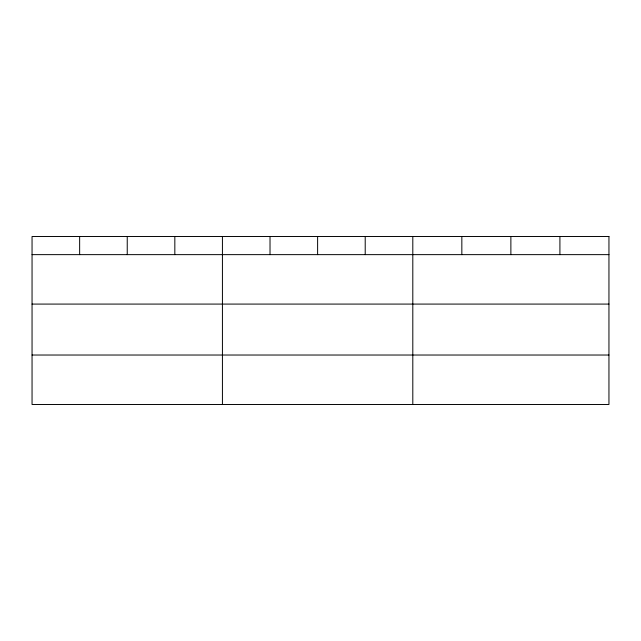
<?xml version="1.0" encoding="UTF-8"?>
<svg xmlns="http://www.w3.org/2000/svg" width="641" height="641" viewBox="0 0 641 641"><rect width="100%" height="100%" fill="white"/><g stroke="black" fill="none" stroke-linecap="round" stroke-linejoin="round"><path stroke-width="0.96" d="M32.05 254.637L608.95 254.637M32.05 304.082L608.95 304.082M32.05 355.026L608.95 355.026M559.913 236.521L559.913 254.637M510.877 236.521L510.877 254.637M461.841 236.521L461.841 254.637M412.804 236.521L412.804 404.479M365.21 236.521L365.21 254.637M317.615 236.521L317.615 254.637M270.021 236.521L270.021 254.637M222.427 236.521L222.427 404.479M174.833 236.521L174.833 254.637M127.239 236.521L127.239 254.637M79.644 236.521L79.644 254.637M608.95 236.521L32.05 236.521L32.05 404.479L608.95 404.479L608.95 236.521"/></g></svg>
